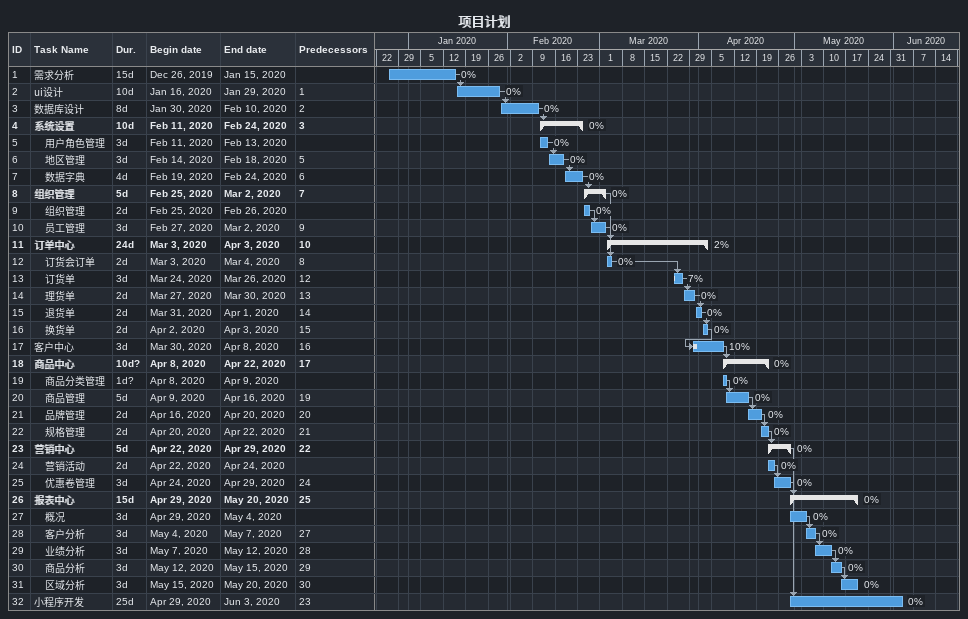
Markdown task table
项目计划

| ID | Level | Task | Duration | Start | Finish | Predecessors | % complete |
|---|---|---|---|---|---|---|---|
| 1 | 1 | 需求分析 | 15d | 2019-12-26 | 2020-01-15 |  | 0 |
| 2 | 1 | ui设计 | 10d | 2020-01-16 | 2020-01-29 | 1 | 0 |
| 3 | 1 | 数据库设计 | 8d | 2020-01-30 | 2020-02-10 | 2 | 0 |
| 4 | 1 | **系统设置** | 10d | 2020-02-11 | 2020-02-24 | 3 | 0 |
| 5 | 2 | 用户角色管理 | 3d | 2020-02-11 | 2020-02-13 |  | 0 |
| 6 | 2 | 地区管理 | 3d | 2020-02-14 | 2020-02-18 | 5 | 0 |
| 7 | 2 | 数据字典 | 4d | 2020-02-19 | 2020-02-24 | 6 | 0 |
| 8 | 1 | **组织管理** | 5d | 2020-02-25 | 2020-03-02 | 7 | 0 |
| 9 | 2 | 组织管理 | 2d | 2020-02-25 | 2020-02-26 |  | 0 |
| 10 | 2 | 员工管理 | 3d | 2020-02-27 | 2020-03-02 | 9 | 0 |
| 11 | 1 | **订单中心** | 24d | 2020-03-03 | 2020-04-03 | 10 | 2 |
| 12 | 2 | 订货会订单 | 2d | 2020-03-03 | 2020-03-04 | 8 | 0 |
| 13 | 2 | 订货单 | 3d | 2020-03-24 | 2020-03-26 | 12 | 7 |
| 14 | 2 | 理货单 | 2d | 2020-03-27 | 2020-03-30 | 13 | 0 |
| 15 | 2 | 退货单 | 2d | 2020-03-31 | 2020-04-01 | 14 | 0 |
| 16 | 2 | 换货单 | 2d | 2020-04-02 | 2020-04-03 | 15 | 0 |
| 17 | 1 | 客户中心 | 3d | 2020-03-30 | 2020-04-08 | 16 | 10 |
| 18 | 1 | **商品中心** | 10d? | 2020-04-08 | 2020-04-22 | 17 | 0 |
| 19 | 2 | 商品分类管理 | 1d? | 2020-04-08 | 2020-04-09 |  | 0 |
| 20 | 2 | 商品管理 | 5d | 2020-04-09 | 2020-04-16 | 19 | 0 |
| 21 | 2 | 品牌管理 | 2d | 2020-04-16 | 2020-04-20 | 20 | 0 |
| 22 | 2 | 规格管理 | 2d | 2020-04-20 | 2020-04-22 | 21 | 0 |
| 23 | 1 | **营销中心** | 5d | 2020-04-22 | 2020-04-29 | 22 | 0 |
| 24 | 2 | 营销活动 | 2d | 2020-04-22 | 2020-04-24 |  | 0 |
| 25 | 2 | 优惠卷管理 | 3d | 2020-04-24 | 2020-04-29 | 24 | 0 |
| 26 | 1 | **报表中心** | 15d | 2020-04-29 | 2020-05-20 | 25 | 0 |
| 27 | 2 | 概况 | 3d | 2020-04-29 | 2020-05-04 |  | 0 |
| 28 | 2 | 客户分析 | 3d | 2020-05-04 | 2020-05-07 | 27 | 0 |
| 29 | 2 | 业绩分析 | 3d | 2020-05-07 | 2020-05-12 | 28 | 0 |
| 30 | 2 | 商品分析 | 3d | 2020-05-12 | 2020-05-15 | 29 | 0 |
| 31 | 2 | 区域分析 | 3d | 2020-05-15 | 2020-05-20 | 30 | 0 |
| 32 | 1 | 小程序开发 | 25d | 2020-04-29 | 2020-06-03 | 23 | 0 |
